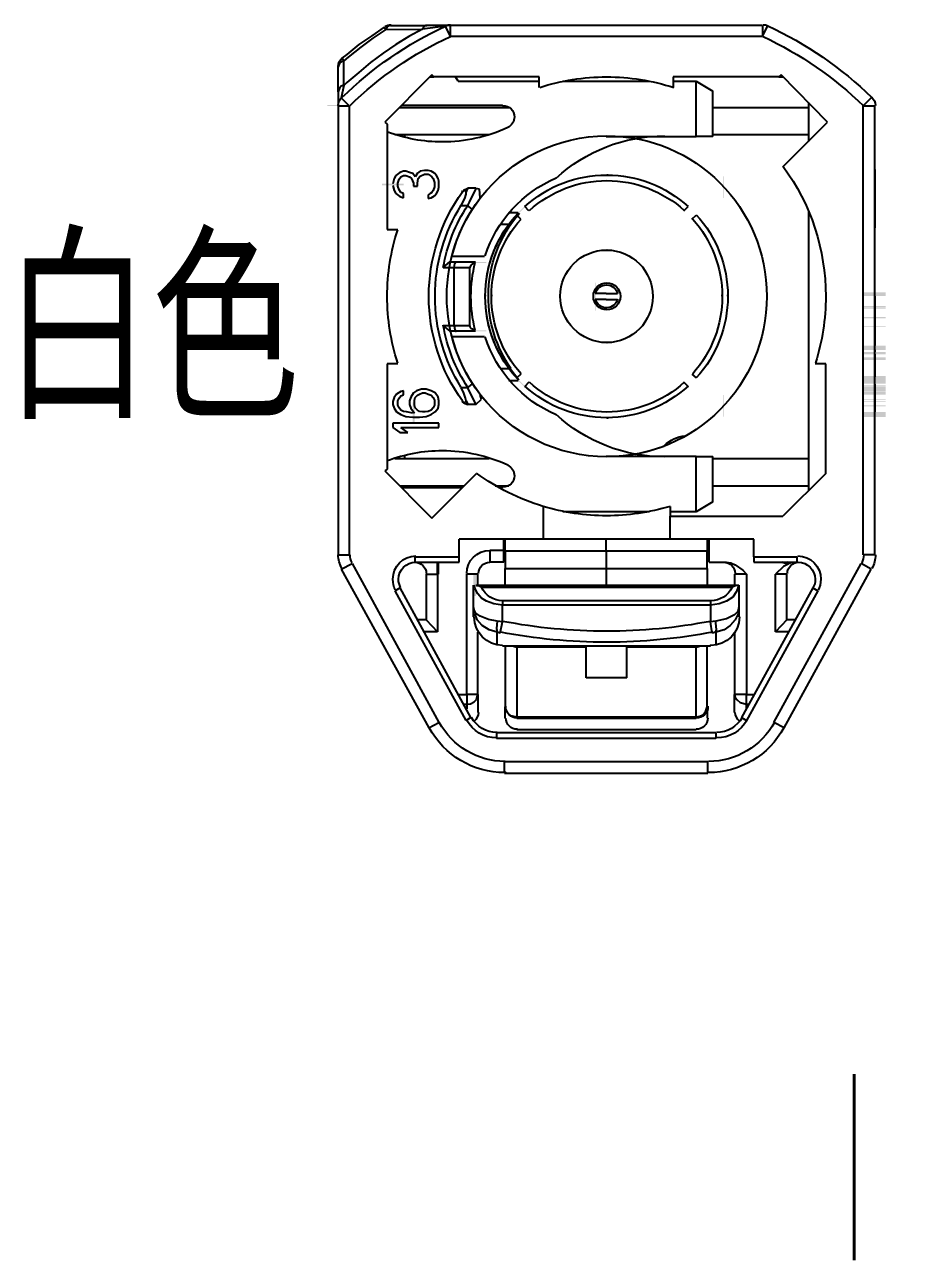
# Model space of a CAD drawing. Header units: inches. Extents: x 47316 to 59086, y 3141 to 11743.
# Drawn here: x 53578.99 to 53593.12, y 8481.49 to 8501.4 of the extents above; entities that cross this region are included whole.
import ezdxf

# ---------------------------------------------------------------- set-up
doc = ezdxf.new("R2010")
doc.units = ezdxf.units.IN
doc.header["$MEASUREMENT"] = 0
doc.layers.add('___SHELL', color=7, linetype='Continuous')
doc.styles.get("Standard").update_dxf_attribs({"font": ''})
doc.styles.get('Standard').set_extended_font_data('SimSun')

msp = doc.modelspace()

# ---------------------------------------------------------------- hatches: boundary and pattern name
at = {"layer": '___SHELL', "lineweight": -2}
h = msp.add_hatch(color=0, dxfattribs=at)
h.dxf.hatch_style = 2
h.paths.add_polyline_path([(53583.868, 8500.086), (53584.218, 8500.086), (53584.218, 8500.104), (53583.868, 8500.104)])
h = msp.add_hatch(color=0, dxfattribs=at)
h.dxf.hatch_style = 2
h.paths.add_polyline_path([(53585.099, 8498.834), (53584.749, 8498.834), (53584.749, 8498.805), (53585.099, 8498.805)])
h = msp.add_hatch(color=0, dxfattribs=at)
h.dxf.hatch_style = 2
h.paths.add_polyline_path([(53590.252, 8498.951), (53590.252, 8498.601), (53590.263, 8498.601), (53590.263, 8498.951)])
h = msp.add_hatch(color=0, dxfattribs=at)
h.dxf.hatch_style = 2
h.paths.add_polyline_path([(53587.066, 8498.49), (53586.819, 8498.242), (53586.829, 8498.231), (53587.077, 8498.479)])
h = msp.add_hatch(color=0, dxfattribs=at)
h.dxf.hatch_style = 2
h.paths.add_polyline_path([(53586.429, 8497.575), (53586.079, 8497.575), (53586.079, 8497.556), (53586.429, 8497.556)])
h = msp.add_hatch(color=0, dxfattribs=at)
h.dxf.hatch_style = 2
h.paths.add_polyline_path([(53588.194, 8496.889), (53588.194, 8497.239), (53588.183, 8497.239), (53588.183, 8496.889)])
h = msp.add_hatch(color=0, dxfattribs=at)
h.dxf.hatch_style = 2
h.paths.add_polyline_path([(53588.194, 8496.791), (53588.194, 8497.141), (53588.183, 8497.141), (53588.183, 8496.791)])
h = msp.add_hatch(color=0, dxfattribs=at)
h.dxf.hatch_style = 2
h.paths.add_polyline_path([(53592.869, 8497.085), (53592.519, 8497.085), (53592.519, 8497.075), (53592.869, 8497.075)])
h = msp.add_hatch(color=0, dxfattribs=at)
h.dxf.hatch_style = 2
h.paths.add_polyline_path([(53592.869, 8497.075), (53592.519, 8497.075), (53592.519, 8497.056), (53592.869, 8497.056)])
h = msp.add_hatch(color=0, dxfattribs=at)
h.dxf.hatch_style = 2
h.paths.add_polyline_path([(53592.869, 8497.056), (53592.519, 8497.056), (53592.519, 8497.035), (53592.869, 8497.035)])
h = msp.add_hatch(color=0, dxfattribs=at)
h.dxf.hatch_style = 2
h.paths.add_polyline_path([(53592.869, 8497.035), (53592.519, 8497.035), (53592.519, 8497.024), (53592.869, 8497.024)])
h = msp.add_hatch(color=0, dxfattribs=at)
h.dxf.hatch_style = 2
h.paths.add_polyline_path([(53592.869, 8496.866), (53592.519, 8496.866), (53592.519, 8496.855), (53592.869, 8496.855)])
h = msp.add_hatch(color=0, dxfattribs=at)
h.dxf.hatch_style = 2
h.paths.add_polyline_path([(53592.869, 8496.855), (53592.519, 8496.855), (53592.519, 8496.844), (53592.869, 8496.844)])
h = msp.add_hatch(color=0, dxfattribs=at)
h.dxf.hatch_style = 2
h.paths.add_polyline_path([(53592.869, 8496.844), (53592.519, 8496.844), (53592.519, 8496.834), (53592.869, 8496.834)])
h = msp.add_hatch(color=0, dxfattribs=at)
h.dxf.hatch_style = 2
h.paths.add_polyline_path([(53592.869, 8496.826), (53592.519, 8496.826), (53592.519, 8496.815), (53592.869, 8496.815)])
h = msp.add_hatch(color=0, dxfattribs=at)
h.dxf.hatch_style = 2
h.paths.add_polyline_path([(53592.869, 8496.686), (53592.519, 8496.686), (53592.519, 8496.665), (53592.869, 8496.665)])
h = msp.add_hatch(color=0, dxfattribs=at)
h.dxf.hatch_style = 2
h.paths.add_polyline_path([(53586.429, 8496.474), (53586.079, 8496.474), (53586.079, 8496.456), (53586.429, 8496.456)])
h = msp.add_hatch(color=0, dxfattribs=at)
h.dxf.hatch_style = 2
h.paths.add_polyline_path([(53592.869, 8496.535), (53592.519, 8496.535), (53592.519, 8496.524), (53592.869, 8496.524)])
h = msp.add_hatch(color=0, dxfattribs=at)
h.dxf.hatch_style = 2
h.paths.add_polyline_path([(53592.869, 8496.225), (53592.519, 8496.225), (53592.519, 8496.215), (53592.869, 8496.215)])
h = msp.add_hatch(color=0, dxfattribs=at)
h.dxf.hatch_style = 2
h.paths.add_polyline_path([(53592.869, 8496.215), (53592.519, 8496.215), (53592.519, 8496.204), (53592.869, 8496.204)])
h = msp.add_hatch(color=0, dxfattribs=at)
h.dxf.hatch_style = 2
h.paths.add_polyline_path([(53592.869, 8496.204), (53592.519, 8496.204), (53592.519, 8496.186), (53592.869, 8496.186)])
h = msp.add_hatch(color=0, dxfattribs=at)
h.dxf.hatch_style = 2
h.paths.add_polyline_path([(53592.869, 8496.186), (53592.519, 8496.186), (53592.519, 8496.157), (53592.869, 8496.157)])
h = msp.add_hatch(color=0, dxfattribs=at)
h.dxf.hatch_style = 2
h.paths.add_polyline_path([(53592.869, 8496.125), (53592.519, 8496.125), (53592.519, 8496.106), (53592.869, 8496.106)])
h = msp.add_hatch(color=0, dxfattribs=at)
h.dxf.hatch_style = 2
h.paths.add_polyline_path([(53592.869, 8496.106), (53592.519, 8496.106), (53592.519, 8496.096), (53592.869, 8496.096)])
h = msp.add_hatch(color=0, dxfattribs=at)
h.dxf.hatch_style = 2
h.paths.add_polyline_path([(53592.869, 8496.096), (53592.519, 8496.096), (53592.519, 8496.085), (53592.869, 8496.085)])
h = msp.add_hatch(color=0, dxfattribs=at)
h.dxf.hatch_style = 2
h.paths.add_polyline_path([(53592.869, 8496.035), (53592.519, 8496.035), (53592.519, 8496.006), (53592.869, 8496.006)])
h = msp.add_hatch(color=0, dxfattribs=at)
h.dxf.hatch_style = 2
h.paths.add_polyline_path([(53592.869, 8496.006), (53592.519, 8496.006), (53592.519, 8495.995), (53592.869, 8495.995)])
h = msp.add_hatch(color=0, dxfattribs=at)
h.dxf.hatch_style = 2
h.paths.add_polyline_path([(53587.077, 8495.551), (53586.829, 8495.799), (53586.819, 8495.788), (53587.066, 8495.541)])
h = msp.add_hatch(color=0, dxfattribs=at)
h.dxf.hatch_style = 2
h.paths.add_polyline_path([(53592.869, 8495.736), (53592.519, 8495.736), (53592.519, 8495.725), (53592.869, 8495.725)])
h = msp.add_hatch(color=0, dxfattribs=at)
h.dxf.hatch_style = 2
h.paths.add_polyline_path([(53592.869, 8495.725), (53592.519, 8495.725), (53592.519, 8495.715), (53592.869, 8495.715)])
h = msp.add_hatch(color=0, dxfattribs=at)
h.dxf.hatch_style = 2
h.paths.add_polyline_path([(53592.869, 8495.715), (53592.519, 8495.715), (53592.519, 8495.696), (53592.869, 8495.696)])
h = msp.add_hatch(color=0, dxfattribs=at)
h.dxf.hatch_style = 2
h.paths.add_polyline_path([(53592.869, 8495.696), (53592.519, 8495.696), (53592.519, 8495.675), (53592.869, 8495.675)])
h = msp.add_hatch(color=0, dxfattribs=at)
h.dxf.hatch_style = 2
h.paths.add_polyline_path([(53592.869, 8495.675), (53592.519, 8495.675), (53592.519, 8495.656), (53592.869, 8495.656)])
h = msp.add_hatch(color=0, dxfattribs=at)
h.dxf.hatch_style = 2
h.paths.add_polyline_path([(53592.869, 8495.656), (53592.519, 8495.656), (53592.519, 8495.635), (53592.869, 8495.635)])
h = msp.add_hatch(color=0, dxfattribs=at)
h.dxf.hatch_style = 2
h.paths.add_polyline_path([(53592.869, 8495.635), (53592.519, 8495.635), (53592.519, 8495.614), (53592.869, 8495.614)])
h = msp.add_hatch(color=0, dxfattribs=at)
h.dxf.hatch_style = 2
h.paths.add_polyline_path([(53590.252, 8495.429), (53590.252, 8495.079), (53590.263, 8495.079), (53590.263, 8495.429)])
h = msp.add_hatch(color=0, dxfattribs=at)
h.dxf.hatch_style = 2
h.paths.add_polyline_path([(53592.869, 8495.585), (53592.519, 8495.585), (53592.519, 8495.574), (53592.869, 8495.574)])
h = msp.add_hatch(color=0, dxfattribs=at)
h.dxf.hatch_style = 2
h.paths.add_polyline_path([(53592.869, 8495.567), (53592.519, 8495.567), (53592.519, 8495.545), (53592.869, 8495.545)])
h = msp.add_hatch(color=0, dxfattribs=at)
h.dxf.hatch_style = 2
h.paths.add_polyline_path([(53592.869, 8495.545), (53592.519, 8495.545), (53592.519, 8495.524), (53592.869, 8495.524)])
h = msp.add_hatch(color=0, dxfattribs=at)
h.dxf.hatch_style = 2
h.paths.add_polyline_path([(53592.869, 8495.524), (53592.519, 8495.524), (53592.519, 8495.506), (53592.869, 8495.506)])
h = msp.add_hatch(color=0, dxfattribs=at)
h.dxf.hatch_style = 2
h.paths.add_polyline_path([(53592.869, 8495.506), (53592.519, 8495.506), (53592.519, 8495.484), (53592.869, 8495.484)])
h = msp.add_hatch(color=0, dxfattribs=at)
h.dxf.hatch_style = 2
h.paths.add_polyline_path([(53592.869, 8495.477), (53592.519, 8495.477), (53592.519, 8495.466), (53592.869, 8495.466)])
h = msp.add_hatch(color=0, dxfattribs=at)
h.dxf.hatch_style = 2
h.paths.add_polyline_path([(53592.869, 8495.466), (53592.519, 8495.466), (53592.519, 8495.445), (53592.869, 8495.445)])
h = msp.add_hatch(color=0, dxfattribs=at)
h.dxf.hatch_style = 2
h.paths.add_polyline_path([(53592.869, 8495.445), (53592.519, 8495.445), (53592.519, 8495.434), (53592.869, 8495.434)])
h = msp.add_hatch(color=0, dxfattribs=at)
h.dxf.hatch_style = 2
h.paths.add_polyline_path([(53585.273, 8494.96), (53585.273, 8495.31), (53585.244, 8495.31), (53585.244, 8494.96)])
h = msp.add_hatch(color=0, dxfattribs=at)
h.dxf.hatch_style = 2
h.paths.add_polyline_path([(53592.869, 8495.365), (53592.519, 8495.365), (53592.519, 8495.355), (53592.869, 8495.355)])
h = msp.add_hatch(color=0, dxfattribs=at)
h.dxf.hatch_style = 2
h.paths.add_polyline_path([(53592.869, 8495.326), (53592.519, 8495.326), (53592.519, 8495.315), (53592.869, 8495.315)])
h = msp.add_hatch(color=0, dxfattribs=at)
h.dxf.hatch_style = 2
h.paths.add_polyline_path([(53592.869, 8495.265), (53592.519, 8495.265), (53592.519, 8495.246), (53592.869, 8495.246)])
h = msp.add_hatch(color=0, dxfattribs=at)
h.dxf.hatch_style = 2
h.paths.add_polyline_path([(53592.869, 8495.156), (53592.519, 8495.156), (53592.519, 8495.146), (53592.869, 8495.146)])
h = msp.add_hatch(color=0, dxfattribs=at)
h.dxf.hatch_style = 2
h.paths.add_polyline_path([(53592.869, 8495.146), (53592.519, 8495.146), (53592.519, 8495.135), (53592.869, 8495.135)])
h = msp.add_hatch(color=0, dxfattribs=at)
h.dxf.hatch_style = 2
h.paths.add_polyline_path([(53592.869, 8495.135), (53592.519, 8495.135), (53592.519, 8495.125), (53592.869, 8495.125)])
h = msp.add_hatch(color=0, dxfattribs=at)
h.dxf.hatch_style = 2
h.paths.add_polyline_path([(53592.869, 8495.125), (53592.519, 8495.125), (53592.519, 8495.106), (53592.869, 8495.106)])
h = msp.add_hatch(color=0, dxfattribs=at)
h.dxf.hatch_style = 2
h.paths.add_polyline_path([(53592.869, 8495.106), (53592.519, 8495.106), (53592.519, 8495.096), (53592.869, 8495.096)])
h = msp.add_hatch(color=0, dxfattribs=at)
h.dxf.hatch_style = 2
h.paths.add_polyline_path([(53592.869, 8495.096), (53592.519, 8495.096), (53592.519, 8495.085), (53592.869, 8495.085)])
h = msp.add_hatch(color=0, dxfattribs=at)
h.dxf.hatch_style = 2
h.paths.add_polyline_path([(53592.869, 8495.085), (53592.519, 8495.085), (53592.519, 8495.074), (53592.869, 8495.074)])
h = msp.add_hatch(color=0, dxfattribs=at)
h.dxf.hatch_style = 2
h.paths.add_polyline_path([(53585.654, 8492.48), (53585.654, 8492.61), (53585.643, 8492.61), (53585.643, 8492.48)])
h = msp.add_hatch(color=0, dxfattribs=at)
h.dxf.hatch_style = 2
h.paths.add_polyline_path([(53586.233, 8492.19), (53586.233, 8492.54), (53586.223, 8492.54), (53586.223, 8492.19)])
h = msp.add_hatch(color=0, dxfattribs=at)
h.dxf.hatch_style = 2
h.paths.add_polyline_path([(53586.233, 8492.54), (53586.233, 8492.19), (53586.262, 8492.19), (53586.262, 8492.54)])

# ---------------------------------------------------------------- linework, layer by layer
at = {"layer": '___SHELL', "color": 0, "lineweight": -2}
for p, q in [((53584.855, 8501.374), (53584.834, 8501.364)), ((53584.873, 8501.385), (53584.855, 8501.374)), ((53584.884, 8501.385), (53584.873, 8501.385)), ((53584.884, 8501.385), (53585.474, 8501.385)), ((53585.773, 8501.374), (53585.403, 8501.324)), ((53585.434, 8501.374), (53585.424, 8501.356)), ((53585.453, 8501.385), (53585.434, 8501.374)), ((53585.463, 8501.385), (53585.453, 8501.385)), ((53585.474, 8501.385), (53585.463, 8501.385)), ((53585.844, 8501.385), (53585.474, 8501.385)), ((53585.855, 8501.205), (53585.773, 8501.374)), ((53585.855, 8501.205), (53585.855, 8501.385)), ((53590.885, 8501.385), (53585.855, 8501.385)), ((53590.885, 8501.385), (53590.885, 8501.205)), ((53590.885, 8501.205), (53590.964, 8501.374)), ((53584.585, 8501.215), (53584.373, 8501.075)), ((53584.603, 8501.176), (53584.405, 8501.035)), ((53584.783, 8501.356), (53584.585, 8501.215)), ((53584.813, 8501.316), (53584.603, 8501.176)), ((53584.783, 8501.356), (53584.813, 8501.316)), ((53584.834, 8501.364), (53584.813, 8501.316)), ((53584.813, 8501.316), (53585.403, 8501.324)), ((53585.183, 8501.205), (53584.974, 8501.075)), ((53585.403, 8501.324), (53585.183, 8501.205)), ((53585.424, 8501.356), (53585.403, 8501.324)), ((53590.885, 8501.205), (53585.855, 8501.205)), ((53584.373, 8501.075), (53584.183, 8500.914)), ((53584.405, 8501.035), (53584.204, 8500.874)), ((53584.974, 8501.075), (53584.765, 8500.935)), ((53584.093, 8500.795), (53584.064, 8500.774)), ((53584.133, 8500.816), (53584.093, 8500.795)), ((53584.183, 8500.914), (53584.103, 8500.856)), ((53584.114, 8500.845), (53584.103, 8500.856)), ((53584.133, 8500.816), (53584.114, 8500.845)), ((53584.204, 8500.874), (53584.133, 8500.816)), ((53584.133, 8500.424), (53584.133, 8500.816)), ((53584.564, 8500.784), (53584.373, 8500.625)), ((53584.765, 8500.935), (53584.564, 8500.784)), ((53584.064, 8500.774), (53584.043, 8500.715)), ((53584.043, 8500.316), (53584.043, 8500.715)), ((53584.373, 8500.625), (53584.183, 8500.464)), ((53585.553, 8500.586), (53584.794, 8499.824)), ((53585.582, 8500.554), (53585.553, 8500.586)), ((53591.184, 8500.586), (53591.144, 8500.554)), ((53591.932, 8499.824), (53591.184, 8500.586)), ((53584.093, 8500.406), (53584.064, 8500.374)), ((53584.133, 8500.424), (53584.093, 8500.406)), ((53584.133, 8500.414), (53584.093, 8500.215)), ((53584.183, 8500.464), (53584.133, 8500.414)), ((53585.524, 8500.554), (53585.582, 8500.554)), ((53587.284, 8500.554), (53585.582, 8500.554)), ((53585.974, 8500.485), (53585.934, 8500.554)), ((53585.974, 8500.485), (53587.284, 8500.485)), ((53587.284, 8500.385), (53587.284, 8500.554)), ((53587.665, 8500.485), (53589.064, 8500.485)), ((53589.443, 8500.554), (53589.443, 8500.385)), ((53591.144, 8500.554), (53589.443, 8500.554)), ((53589.443, 8500.485), (53589.813, 8500.485)), ((53589.813, 8499.596), (53589.813, 8500.485)), ((53589.813, 8500.485), (53590.083, 8500.324)), ((53591.144, 8500.554), (53591.213, 8500.554)), ((53584.064, 8500.374), (53584.043, 8500.316)), ((53584.043, 8500.316), (53584.043, 8500.104)), ((53584.222, 8500.086), (53584.093, 8500.215)), ((53590.083, 8499.596), (53590.083, 8500.324)), ((53592.634, 8500.215), (53592.504, 8500.086)), ((53584.043, 8500.086), (53584.222, 8500.086)), ((53584.043, 8500.086), (53584.043, 8492.855)), ((53584.222, 8500.086), (53584.222, 8492.855)), ((53585.035, 8500.064), (53586.794, 8500.064)), ((53586.694, 8500.094), (53585.064, 8500.094)), ((53590.083, 8500.064), (53591.623, 8500.064)), ((53591.623, 8500.144), (53591.623, 8499.514)), ((53592.504, 8492.855), (53592.504, 8500.086)), ((53592.504, 8500.086), (53592.694, 8500.086)), ((53592.694, 8492.855), (53592.694, 8500.086)), ((53584.794, 8499.824), (53584.834, 8499.795)), ((53584.834, 8499.795), (53584.834, 8498.096)), ((53591.213, 8499.104), (53591.932, 8499.824)), ((53584.953, 8499.625), (53586.474, 8499.625)), ((53585.114, 8499.625), (53585.114, 8499.575)), ((53588.363, 8499.596), (53589.813, 8499.596)), ((53590.083, 8499.596), (53589.813, 8499.596)), ((53590.083, 8499.625), (53591.623, 8499.625)), ((53585.035, 8499.014), (53584.974, 8498.964)), ((53585.093, 8499.035), (53585.035, 8499.014)), ((53585.133, 8499.035), (53585.093, 8499.035)), ((53585.194, 8499.014), (53585.133, 8499.035)), ((53585.244, 8498.996), (53585.194, 8499.014)), ((53585.284, 8498.945), (53585.244, 8498.996)), ((53585.323, 8499.006), (53585.284, 8498.945)), ((53585.363, 8499.035), (53585.323, 8499.006)), ((53585.434, 8499.046), (53585.363, 8499.035)), ((53585.363, 8498.956), (53585.434, 8498.985)), ((53585.492, 8499.046), (53585.434, 8499.046)), ((53585.434, 8498.985), (53585.492, 8498.985)), ((53585.543, 8499.035), (53585.492, 8499.046)), ((53585.492, 8498.985), (53585.524, 8498.964)), ((53585.593, 8499.006), (53585.543, 8499.035)), ((53585.625, 8498.964), (53585.593, 8499.006)), ((53592.694, 8499.064), (53592.694, 8498.924)), ((53584.945, 8498.916), (53584.924, 8498.834)), ((53584.924, 8498.805), (53584.945, 8498.726)), ((53584.974, 8498.964), (53584.945, 8498.916)), ((53585.003, 8498.845), (53585.024, 8498.906)), ((53585.003, 8498.794), (53585.003, 8498.845)), ((53585.024, 8498.736), (53585.003, 8498.794)), ((53585.024, 8498.906), (53585.053, 8498.945)), ((53585.053, 8498.945), (53585.093, 8498.964)), ((53585.093, 8498.964), (53585.133, 8498.964)), ((53585.133, 8498.964), (53585.194, 8498.945)), ((53585.194, 8498.945), (53585.223, 8498.916)), ((53585.223, 8498.916), (53585.254, 8498.845)), ((53585.254, 8498.845), (53585.254, 8498.794)), ((53585.254, 8498.794), (53585.323, 8498.794)), ((53585.323, 8498.845), (53585.334, 8498.916)), ((53585.323, 8498.794), (53585.323, 8498.845)), ((53585.334, 8498.916), (53585.363, 8498.956)), ((53585.524, 8498.964), (53585.553, 8498.945)), ((53585.553, 8498.945), (53585.575, 8498.916)), ((53585.575, 8498.916), (53585.593, 8498.855)), ((53585.593, 8498.784), (53585.575, 8498.726)), ((53585.593, 8498.855), (53585.593, 8498.784)), ((53585.654, 8498.916), (53585.625, 8498.964)), ((53585.665, 8498.874), (53585.654, 8498.916)), ((53585.665, 8498.776), (53585.665, 8498.874)), ((53592.694, 8498.924), (53592.694, 8498.615)), ((53584.945, 8498.726), (53584.974, 8498.675)), ((53584.974, 8498.675), (53585.035, 8498.625)), ((53585.053, 8498.694), (53585.024, 8498.736)), ((53585.035, 8498.625), (53585.093, 8498.604)), ((53585.093, 8498.675), (53585.053, 8498.694)), ((53585.093, 8498.604), (53585.093, 8498.675)), ((53585.524, 8498.675), (53585.492, 8498.654)), ((53585.492, 8498.654), (53585.492, 8498.596)), ((53585.492, 8498.596), (53585.543, 8498.604)), ((53585.553, 8498.694), (53585.524, 8498.675)), ((53585.543, 8498.604), (53585.593, 8498.636)), ((53585.575, 8498.726), (53585.553, 8498.694)), ((53585.593, 8498.636), (53585.625, 8498.675)), ((53585.625, 8498.675), (53585.654, 8498.726)), ((53585.654, 8498.726), (53585.665, 8498.776)), ((53586.024, 8498.485), (53586.083, 8498.596)), ((53586.043, 8498.694), (53586.053, 8498.726)), ((53586.064, 8498.715), (53586.043, 8498.694)), ((53586.133, 8498.755), (53586.064, 8498.726)), ((53586.083, 8498.726), (53586.064, 8498.715)), ((53586.093, 8498.715), (53586.083, 8498.726)), ((53586.083, 8498.596), (53586.104, 8498.665)), ((53586.104, 8498.704), (53586.093, 8498.715)), ((53586.104, 8498.694), (53586.133, 8498.755)), ((53586.104, 8498.694), (53586.104, 8498.704)), ((53586.104, 8498.665), (53586.104, 8498.694)), ((53586.133, 8498.765), (53586.262, 8498.765)), ((53586.262, 8498.755), (53586.154, 8498.535)), ((53586.323, 8498.744), (53586.262, 8498.755)), ((53586.334, 8498.604), (53586.323, 8498.744)), ((53592.694, 8498.615), (53592.694, 8498.495)), ((53586.024, 8498.485), (53586.125, 8498.485)), ((53586.154, 8498.535), (53586.125, 8498.485)), ((53586.204, 8498.424), (53586.125, 8498.485)), ((53587.114, 8498.395), (53587.054, 8498.464)), ((53589.615, 8498.395), (53589.683, 8498.464)), ((53591.623, 8498.395), (53591.623, 8493.886)), ((53592.694, 8498.495), (53592.694, 8498.366)), ((53586.942, 8498.366), (53586.794, 8498.366)), ((53586.985, 8498.265), (53586.924, 8498.326)), ((53589.744, 8498.265), (53589.813, 8498.326)), ((53592.694, 8498.366), (53592.694, 8498.194)), ((53592.694, 8498.194), (53592.694, 8498.125)), ((53584.834, 8498.096), (53585.003, 8498.096)), ((53586.813, 8498.175), (53586.654, 8498.175)), ((53585.863, 8497.665), (53586.403, 8497.665)), ((53585.733, 8497.485), (53585.844, 8497.575)), ((53585.733, 8497.485), (53585.913, 8497.485)), ((53585.844, 8497.575), (53585.945, 8497.575)), ((53585.913, 8497.485), (53585.924, 8497.546)), ((53585.913, 8496.545), (53585.913, 8497.485)), ((53585.913, 8497.485), (53586.165, 8497.485)), ((53585.924, 8497.546), (53585.934, 8497.564)), ((53585.934, 8497.564), (53585.934, 8497.575)), ((53585.934, 8497.575), (53585.945, 8497.575)), ((53585.945, 8497.575), (53586.254, 8497.575)), ((53586.183, 8497.524), (53586.165, 8497.485)), ((53586.165, 8496.545), (53586.165, 8497.485)), ((53586.215, 8497.546), (53586.183, 8497.524)), ((53586.254, 8497.556), (53586.215, 8497.546)), ((53588.363, 8497.064), (53588.183, 8497.064)), ((53588.363, 8497.064), (53588.543, 8497.064)), ((53592.694, 8497.024), (53592.694, 8496.225)), ((53592.694, 8497.024), (53592.694, 8496.956)), ((53588.363, 8496.966), (53588.183, 8496.966)), ((53588.363, 8496.966), (53588.543, 8496.966)), ((53592.694, 8496.956), (53592.694, 8496.866)), ((53592.694, 8496.665), (53592.694, 8496.535)), ((53585.733, 8496.545), (53585.844, 8496.456)), ((53585.913, 8496.545), (53585.733, 8496.545)), ((53585.945, 8496.456), (53585.844, 8496.456)), ((53585.913, 8496.545), (53585.924, 8496.485)), ((53586.165, 8496.545), (53585.913, 8496.545)), ((53585.924, 8496.485), (53585.934, 8496.466)), ((53585.934, 8496.466), (53585.934, 8496.456)), ((53585.934, 8496.456), (53585.945, 8496.456)), ((53586.254, 8496.456), (53585.945, 8496.456)), ((53586.165, 8496.545), (53586.165, 8496.535)), ((53586.165, 8496.535), (53586.165, 8496.524)), ((53586.165, 8496.524), (53586.183, 8496.506)), ((53586.183, 8496.506), (53586.254, 8496.474)), ((53592.694, 8496.524), (53592.694, 8496.485)), ((53592.694, 8496.485), (53592.694, 8496.384)), ((53586.403, 8496.366), (53585.863, 8496.366)), ((53592.694, 8496.384), (53592.694, 8496.326)), ((53592.694, 8496.326), (53592.694, 8496.276)), ((53592.694, 8496.276), (53592.694, 8496.225)), ((53592.694, 8496.157), (53592.694, 8496.125)), ((53592.694, 8496.085), (53592.694, 8495.794)), ((53592.694, 8496.085), (53592.694, 8496.035)), ((53584.834, 8495.934), (53584.834, 8494.236)), ((53585.003, 8495.934), (53584.834, 8495.934)), ((53586.654, 8495.855), (53586.813, 8495.855)), ((53586.813, 8495.855), (53586.953, 8495.675)), ((53591.903, 8495.934), (53591.734, 8495.934)), ((53591.903, 8494.164), (53591.903, 8495.934)), ((53592.694, 8495.995), (53592.694, 8495.794)), ((53586.125, 8495.545), (53586.204, 8495.606)), ((53586.794, 8495.664), (53586.942, 8495.664)), ((53586.985, 8495.765), (53586.924, 8495.704)), ((53587.114, 8495.635), (53587.054, 8495.567)), ((53589.615, 8495.635), (53589.683, 8495.567)), ((53589.744, 8495.765), (53589.813, 8495.704)), ((53592.694, 8495.786), (53592.694, 8495.725)), ((53592.694, 8495.606), (53592.694, 8495.196)), ((53584.984, 8495.445), (53584.945, 8495.387)), ((53585.053, 8495.484), (53584.984, 8495.445)), ((53585.024, 8495.376), (53585.053, 8495.416)), ((53585.093, 8495.495), (53585.053, 8495.484)), ((53585.053, 8495.416), (53585.093, 8495.434)), ((53585.093, 8495.434), (53585.093, 8495.495)), ((53585.254, 8495.466), (53585.215, 8495.395)), ((53585.305, 8495.495), (53585.254, 8495.466)), ((53585.284, 8495.387), (53585.323, 8495.426)), ((53585.384, 8495.524), (53585.305, 8495.495)), ((53585.323, 8495.426), (53585.355, 8495.445)), ((53585.355, 8495.445), (53585.403, 8495.466)), ((53585.463, 8495.524), (53585.384, 8495.524)), ((53585.403, 8495.466), (53585.445, 8495.466)), ((53585.445, 8495.466), (53585.492, 8495.445)), ((53585.543, 8495.495), (53585.463, 8495.524)), ((53585.492, 8495.445), (53585.543, 8495.426)), ((53585.604, 8495.466), (53585.543, 8495.495)), ((53585.543, 8495.426), (53585.575, 8495.387)), ((53585.654, 8495.395), (53585.604, 8495.466)), ((53586.064, 8495.477), (53586.024, 8495.545)), ((53586.125, 8495.545), (53586.024, 8495.545)), ((53586.093, 8495.376), (53586.064, 8495.477)), ((53586.125, 8495.545), (53586.233, 8495.326)), ((53586.352, 8495.365), (53586.334, 8495.426)), ((53584.945, 8495.387), (53584.924, 8495.326)), ((53584.924, 8495.326), (53584.924, 8495.275)), ((53584.924, 8495.275), (53584.945, 8495.215)), ((53584.945, 8495.215), (53584.984, 8495.156)), ((53585.003, 8495.336), (53585.024, 8495.376)), ((53585.003, 8495.265), (53585.003, 8495.336)), ((53585.024, 8495.225), (53585.003, 8495.265)), ((53585.053, 8495.186), (53585.024, 8495.225)), ((53585.215, 8495.395), (53585.194, 8495.336)), ((53585.194, 8495.336), (53585.194, 8495.275)), ((53585.194, 8495.275), (53585.215, 8495.215)), ((53585.215, 8495.215), (53585.273, 8495.135)), ((53585.273, 8495.344), (53585.284, 8495.387)), ((53585.273, 8495.265), (53585.273, 8495.344)), ((53585.284, 8495.225), (53585.273, 8495.265)), ((53585.323, 8495.186), (53585.284, 8495.225)), ((53585.575, 8495.225), (53585.543, 8495.186)), ((53585.575, 8495.387), (53585.593, 8495.344)), ((53585.593, 8495.265), (53585.575, 8495.225)), ((53585.593, 8495.344), (53585.593, 8495.265)), ((53585.604, 8495.156), (53585.654, 8495.215)), ((53585.665, 8495.336), (53585.654, 8495.395)), ((53585.654, 8495.215), (53585.665, 8495.275)), ((53585.665, 8495.275), (53585.665, 8495.336)), ((53586.043, 8495.336), (53586.053, 8495.305)), ((53586.043, 8495.336), (53586.064, 8495.315)), ((53586.064, 8495.315), (53586.075, 8495.305)), ((53586.064, 8495.305), (53586.133, 8495.275)), ((53586.075, 8495.305), (53586.093, 8495.315)), ((53586.104, 8495.336), (53586.093, 8495.376)), ((53586.093, 8495.315), (53586.104, 8495.336)), ((53586.104, 8495.336), (53586.133, 8495.275)), ((53586.262, 8495.275), (53586.133, 8495.275)), ((53586.233, 8495.326), (53586.262, 8495.275)), ((53586.262, 8495.275), (53586.352, 8495.365)), ((53592.694, 8495.355), (53592.694, 8495.265)), ((53592.694, 8495.315), (53592.694, 8495.265)), ((53592.694, 8495.246), (53592.694, 8495.156)), ((53584.984, 8495.156), (53585.053, 8495.114)), ((53585.093, 8495.164), (53585.053, 8495.186)), ((53585.053, 8495.114), (53585.133, 8495.085)), ((53585.143, 8495.156), (53585.093, 8495.164)), ((53585.133, 8495.085), (53585.244, 8495.074)), ((53585.244, 8495.135), (53585.143, 8495.156)), ((53585.244, 8495.074), (53585.355, 8495.074)), ((53585.355, 8495.164), (53585.323, 8495.186)), ((53585.403, 8495.156), (53585.355, 8495.164)), ((53585.355, 8495.074), (53585.463, 8495.085)), ((53585.445, 8495.156), (53585.403, 8495.156)), ((53585.492, 8495.164), (53585.445, 8495.156)), ((53585.463, 8495.085), (53585.543, 8495.114)), ((53585.543, 8495.186), (53585.492, 8495.164)), ((53585.543, 8495.114), (53585.604, 8495.156)), ((53592.694, 8495.146), (53592.694, 8495.196)), ((53584.924, 8494.976), (53584.924, 8494.905)), ((53585.665, 8494.976), (53584.924, 8494.976)), ((53584.924, 8494.905), (53585.035, 8494.826)), ((53585.035, 8494.826), (53585.164, 8494.826)), ((53585.053, 8494.905), (53585.665, 8494.905)), ((53585.164, 8494.826), (53585.053, 8494.905)), ((53585.665, 8494.905), (53585.665, 8494.976)), ((53589.072, 8494.535), (53589.295, 8494.606)), ((53584.953, 8494.405), (53586.474, 8494.405)), ((53585.114, 8494.455), (53585.114, 8494.405)), ((53589.813, 8494.437), (53588.363, 8494.437)), ((53588.834, 8494.476), (53589.072, 8494.535)), ((53589.813, 8493.545), (53589.813, 8494.437)), ((53589.813, 8494.437), (53590.083, 8494.437)), ((53590.083, 8493.706), (53590.083, 8494.437)), ((53590.083, 8494.405), (53591.623, 8494.405)), ((53584.834, 8494.236), (53584.794, 8494.207)), ((53584.794, 8494.207), (53585.553, 8493.445)), ((53585.553, 8493.445), (53586.273, 8494.164)), ((53591.903, 8494.164), (53591.213, 8493.476)), ((53585.035, 8493.966), (53586.075, 8493.966)), ((53585.064, 8493.937), (53586.043, 8493.937)), ((53586.575, 8493.966), (53586.794, 8493.966)), ((53586.625, 8493.937), (53586.694, 8493.937)), ((53590.083, 8493.966), (53591.623, 8493.966)), ((53587.345, 8493.635), (53587.345, 8493.106)), ((53589.392, 8493.635), (53589.392, 8493.476)), ((53590.083, 8493.706), (53589.813, 8493.545)), ((53589.064, 8493.545), (53587.665, 8493.545)), ((53589.813, 8493.545), (53589.392, 8493.545)), ((53589.392, 8493.476), (53591.213, 8493.476)), ((53589.392, 8493.106), (53589.392, 8493.476)), ((53585.993, 8492.825), (53585.993, 8493.106)), ((53587.345, 8493.106), (53585.993, 8493.106)), ((53586.715, 8492.926), (53586.715, 8493.106)), ((53586.733, 8492.915), (53586.733, 8493.106)), ((53589.392, 8493.106), (53587.345, 8493.106)), ((53588.363, 8492.915), (53588.363, 8493.106)), ((53590.745, 8493.106), (53589.392, 8493.106)), ((53589.993, 8493.106), (53589.993, 8492.915)), ((53590.025, 8492.735), (53590.025, 8493.106)), ((53590.745, 8492.825), (53590.745, 8493.106)), ((53584.043, 8492.855), (53584.222, 8492.855)), ((53585.284, 8492.825), (53585.993, 8492.825)), ((53585.284, 8492.735), (53585.284, 8492.825)), ((53585.993, 8492.735), (53585.993, 8492.825)), ((53586.715, 8492.926), (53586.485, 8492.926)), ((53586.485, 8492.926), (53586.485, 8492.735)), ((53586.715, 8492.735), (53586.715, 8492.926)), ((53586.733, 8492.915), (53586.733, 8492.635)), ((53588.363, 8492.915), (53586.733, 8492.915)), ((53589.993, 8492.915), (53588.363, 8492.915)), ((53588.363, 8492.915), (53588.363, 8492.635)), ((53589.993, 8492.635), (53589.993, 8492.915)), ((53590.745, 8492.825), (53591.443, 8492.825)), ((53590.745, 8492.825), (53590.745, 8492.735)), ((53591.443, 8492.735), (53591.443, 8492.825)), ((53592.694, 8492.855), (53592.504, 8492.855)), ((53584.093, 8492.624), (53584.265, 8492.714)), ((53584.093, 8492.624), (53585.503, 8490.066)), ((53584.265, 8492.714), (53585.665, 8490.156)), ((53585.284, 8492.735), (53585.993, 8492.735)), ((53585.643, 8492.545), (53585.643, 8492.735)), ((53585.654, 8492.735), (53585.654, 8492.545)), ((53586.715, 8492.735), (53586.485, 8492.735)), ((53586.733, 8492.365), (53586.733, 8492.635)), ((53586.733, 8492.635), (53588.363, 8492.635)), ((53588.363, 8492.635), (53589.993, 8492.635)), ((53588.363, 8492.635), (53588.363, 8492.365)), ((53589.993, 8492.635), (53589.993, 8492.365)), ((53590.025, 8492.735), (53590.303, 8492.735)), ((53590.303, 8492.735), (53590.374, 8492.725)), ((53590.374, 8492.725), (53590.443, 8492.696)), ((53590.443, 8492.696), (53590.565, 8492.606)), ((53590.745, 8492.735), (53591.443, 8492.735)), ((53591.065, 8490.156), (53592.475, 8492.714)), ((53591.223, 8492.667), (53591.094, 8492.545)), ((53591.274, 8492.696), (53591.223, 8492.667)), ((53591.234, 8490.066), (53592.634, 8492.624)), ((53591.313, 8492.725), (53591.274, 8492.735)), ((53591.334, 8492.725), (53591.274, 8492.696)), ((53591.313, 8492.725), (53591.334, 8492.725)), ((53592.634, 8492.624), (53592.475, 8492.714)), ((53585.463, 8492.545), (53585.514, 8492.545)), ((53585.463, 8492.545), (53585.463, 8491.807)), ((53585.514, 8492.545), (53585.643, 8492.545)), ((53585.643, 8492.545), (53585.643, 8491.616)), ((53586.114, 8490.606), (53586.114, 8492.545)), ((53586.294, 8492.545), (53586.114, 8492.545)), ((53586.294, 8492.365), (53586.294, 8492.545)), ((53590.623, 8492.545), (53590.432, 8492.545)), ((53590.432, 8492.545), (53590.432, 8492.365)), ((53590.565, 8492.606), (53590.623, 8492.545)), ((53590.623, 8492.545), (53590.623, 8490.606)), ((53591.094, 8491.616), (53591.094, 8492.545)), ((53591.223, 8492.545), (53591.094, 8492.545)), ((53591.274, 8492.545), (53591.223, 8492.545)), ((53591.274, 8491.807), (53591.274, 8492.545)), ((53585.043, 8492.325), (53584.963, 8492.275)), ((53586.104, 8490.185), (53584.963, 8492.275)), ((53586.183, 8490.235), (53585.043, 8492.325)), ((53586.223, 8492.016), (53586.223, 8492.365)), ((53586.244, 8492.315), (53586.233, 8492.365)), ((53586.294, 8492.225), (53586.244, 8492.315)), ((53586.262, 8492.365), (53590.464, 8492.365)), ((53586.352, 8492.156), (53586.294, 8492.225)), ((53586.352, 8492.336), (53590.385, 8492.336)), ((53590.464, 8492.265), (53590.403, 8492.175)), ((53590.464, 8492.365), (53590.504, 8492.365)), ((53590.504, 8492.365), (53590.464, 8492.265)), ((53590.504, 8492.365), (53590.504, 8492.016)), ((53591.694, 8492.325), (53590.543, 8490.235)), ((53591.774, 8492.275), (53590.623, 8490.185)), ((53591.694, 8492.325), (53591.774, 8492.275)), ((53586.223, 8491.854), (53586.223, 8492.016)), ((53586.233, 8491.966), (53586.223, 8492.016)), ((53586.244, 8491.915), (53586.223, 8492.016)), ((53586.434, 8492.106), (53586.352, 8492.156)), ((53586.554, 8492.066), (53586.434, 8492.106)), ((53586.694, 8492.045), (53586.554, 8492.066)), ((53586.694, 8492.116), (53586.694, 8492.045)), ((53590.043, 8492.116), (53586.694, 8492.116)), ((53586.694, 8491.775), (53586.694, 8492.045)), ((53590.043, 8492.045), (53586.694, 8492.045)), ((53590.043, 8492.116), (53590.043, 8492.045)), ((53590.184, 8492.066), (53590.043, 8492.045)), ((53590.043, 8492.045), (53590.043, 8491.775)), ((53590.303, 8492.106), (53590.184, 8492.066)), ((53590.403, 8492.175), (53590.303, 8492.106)), ((53590.504, 8492.016), (53590.483, 8491.944)), ((53590.504, 8492.016), (53590.493, 8491.905)), ((53590.504, 8492.016), (53590.504, 8491.854)), ((53586.262, 8491.915), (53586.233, 8491.966)), ((53586.284, 8491.807), (53586.244, 8491.915)), ((53586.334, 8491.865), (53586.262, 8491.915)), ((53586.464, 8491.815), (53586.334, 8491.865)), ((53590.303, 8491.825), (53590.133, 8491.786)), ((53590.432, 8491.886), (53590.303, 8491.825)), ((53590.483, 8491.944), (53590.432, 8491.886)), ((53590.493, 8491.905), (53590.443, 8491.807)), ((53585.463, 8491.807), (53585.323, 8491.807)), ((53585.463, 8491.807), (53585.643, 8491.616)), ((53586.363, 8491.717), (53586.284, 8491.807)), ((53586.474, 8491.645), (53586.363, 8491.717)), ((53586.604, 8491.786), (53586.464, 8491.815)), ((53586.604, 8491.606), (53586.474, 8491.645)), ((53586.604, 8491.786), (53586.593, 8491.667)), ((53586.593, 8491.667), (53586.604, 8491.606)), ((53586.694, 8491.775), (53586.604, 8491.786)), ((53586.654, 8491.595), (53586.694, 8491.775)), ((53590.133, 8491.786), (53590.043, 8491.775)), ((53590.072, 8491.595), (53590.043, 8491.775)), ((53590.133, 8491.757), (53590.133, 8491.786)), ((53590.144, 8491.645), (53590.133, 8491.757)), ((53590.133, 8491.616), (53590.144, 8491.645)), ((53590.263, 8491.645), (53590.133, 8491.606)), ((53590.364, 8491.717), (53590.263, 8491.645)), ((53590.443, 8491.807), (53590.364, 8491.717)), ((53591.274, 8491.807), (53591.094, 8491.616)), ((53591.403, 8491.807), (53591.274, 8491.807)), ((53585.643, 8491.616), (53585.424, 8491.616)), ((53586.294, 8490.606), (53586.294, 8491.606)), ((53586.604, 8491.397), (53586.604, 8491.606)), ((53586.654, 8491.595), (53586.604, 8491.606)), ((53590.133, 8491.606), (53590.072, 8491.595)), ((53590.133, 8491.606), (53590.133, 8491.616)), ((53590.133, 8491.606), (53590.133, 8491.397)), ((53590.432, 8491.606), (53590.432, 8490.606)), ((53591.303, 8491.616), (53591.094, 8491.616)), ((53586.694, 8491.386), (53588.363, 8491.386)), ((53586.733, 8491.386), (53586.733, 8490.407)), ((53586.834, 8491.386), (53586.884, 8491.376)), ((53586.884, 8491.376), (53586.924, 8491.365)), ((53586.924, 8491.386), (53586.924, 8491.365)), ((53586.924, 8491.365), (53586.924, 8490.246)), ((53588.043, 8491.365), (53586.924, 8491.365)), ((53588.043, 8490.875), (53588.043, 8491.386)), ((53588.363, 8491.386), (53590.043, 8491.386)), ((53588.694, 8490.875), (53588.694, 8491.386)), ((53589.813, 8491.365), (53588.694, 8491.365)), ((53589.813, 8491.365), (53589.813, 8491.386)), ((53589.813, 8491.365), (53589.853, 8491.376)), ((53589.813, 8490.246), (53589.813, 8491.365)), ((53589.853, 8491.376), (53589.893, 8491.386)), ((53589.993, 8490.407), (53589.993, 8491.386)), ((53588.694, 8490.875), (53588.043, 8490.875)), ((53585.985, 8490.606), (53586.114, 8490.606)), ((53586.064, 8490.447), (53586.114, 8490.447)), ((53586.114, 8490.606), (53586.114, 8490.447)), ((53586.294, 8490.606), (53586.114, 8490.606)), ((53586.114, 8490.447), (53586.173, 8490.455)), ((53586.114, 8490.447), (53586.114, 8490.375)), ((53586.173, 8490.455), (53586.233, 8490.487)), ((53586.233, 8490.487), (53586.273, 8490.526)), ((53586.273, 8490.526), (53586.294, 8490.606)), ((53586.294, 8490.606), (53586.294, 8490.315)), ((53590.623, 8490.606), (53590.432, 8490.606)), ((53590.432, 8490.606), (53590.443, 8490.555)), ((53590.432, 8490.315), (53590.432, 8490.606)), ((53590.443, 8490.555), (53590.475, 8490.516)), ((53590.475, 8490.516), (53590.525, 8490.476)), ((53590.525, 8490.476), (53590.623, 8490.447)), ((53590.623, 8490.606), (53590.752, 8490.606)), ((53590.623, 8490.505), (53590.623, 8490.606)), ((53590.623, 8490.447), (53590.623, 8490.505)), ((53590.623, 8490.447), (53590.662, 8490.447)), ((53590.623, 8490.375), (53590.623, 8490.447)), ((53586.183, 8490.235), (53586.104, 8490.185)), ((53586.733, 8490.225), (53586.733, 8490.407)), ((53586.733, 8490.407), (53586.744, 8490.357)), ((53586.744, 8490.357), (53586.773, 8490.307)), ((53586.773, 8490.307), (53586.823, 8490.267)), ((53586.823, 8490.267), (53586.924, 8490.246)), ((53586.924, 8490.246), (53589.813, 8490.246)), ((53586.924, 8490.225), (53586.924, 8490.246)), ((53586.924, 8490.225), (53589.813, 8490.225)), ((53589.813, 8490.246), (53589.874, 8490.256)), ((53589.813, 8490.246), (53589.813, 8490.225)), ((53589.874, 8490.256), (53589.924, 8490.275)), ((53589.924, 8490.275), (53589.964, 8490.325)), ((53589.964, 8490.325), (53589.993, 8490.407)), ((53589.993, 8490.407), (53589.993, 8490.225)), ((53590.543, 8490.235), (53590.623, 8490.185)), ((53585.503, 8490.066), (53585.665, 8490.156)), ((53589.813, 8490.037), (53586.924, 8490.037)), ((53591.234, 8490.066), (53591.065, 8490.156)), ((53590.133, 8489.986), (53586.593, 8489.986)), ((53586.593, 8489.986), (53586.593, 8489.896)), ((53590.133, 8489.896), (53586.593, 8489.896)), ((53590.133, 8489.986), (53590.133, 8489.896)), ((53586.723, 8489.526), (53590.004, 8489.526)), ((53586.723, 8489.336), (53586.723, 8489.526)), ((53590.004, 8489.336), (53590.004, 8489.526)), ((53586.723, 8489.336), (53590.004, 8489.336))]:
    msp.add_line(p, q, dxfattribs=at)
msp.add_circle((53588.374, 8497.02), 0.218, dxfattribs=at)
for points in [[(53584.103, 8500.223), (53584.59, 8500.697), (53585.154, 8501.086), (53585.773, 8501.374)], [(53584.794, 8501.366), (53584.823, 8501.385), (53584.857, 8501.395), (53584.895, 8501.395)], [(53584.895, 8501.395), (53584.895, 8501.395), (53584.895, 8501.395), (53584.895, 8501.395)], [(53585.773, 8501.377), (53585.799, 8501.39), (53585.826, 8501.395), (53585.855, 8501.395)], [(53585.855, 8501.395), (53585.855, 8501.395), (53585.855, 8501.395), (53585.855, 8501.395)], [(53590.895, 8501.395), (53590.919, 8501.395), (53590.943, 8501.39), (53590.967, 8501.379)], [(53590.967, 8501.379), (53591.588, 8501.091), (53592.155, 8500.699), (53592.644, 8500.223)], [(53584.233, 8500.094), (53584.707, 8500.554), (53585.252, 8500.93), (53585.852, 8501.207)], [(53590.893, 8501.205), (53591.491, 8500.924), (53592.038, 8500.549), (53592.509, 8500.088)], [(53584.043, 8500.721), (53584.043, 8500.776), (53584.066, 8500.826), (53584.109, 8500.861)], [(53584.043, 8500.715), (53584.043, 8500.715), (53584.043, 8500.718), (53584.043, 8500.721)], [(53584.043, 8500.096), (53584.045, 8500.146), (53584.066, 8500.194), (53584.101, 8500.226)], [(53592.644, 8500.226), (53592.681, 8500.191), (53592.702, 8500.146), (53592.705, 8500.096)], [(53586.344, 8498.615), (53586.831, 8499.239), (53587.58, 8499.604), (53588.374, 8499.604)], [(53587.556, 8498.921), (53588.032, 8499.361), (53588.657, 8499.604), (53589.305, 8499.604)], [(53588.374, 8499.604), (53588.374, 8499.604), (53588.374, 8499.604), (53588.374, 8499.604)], [(53589.305, 8499.604), (53589.305, 8499.604), (53589.305, 8499.604), (53589.305, 8499.604)], [(53586.411, 8497.673), (53586.596, 8498.236), (53587.011, 8498.691), (53587.554, 8498.927)], [(53587.125, 8498.403), (53587.469, 8498.712), (53587.913, 8498.884), (53588.374, 8498.884)], [(53588.374, 8498.974), (53588.858, 8498.974), (53589.326, 8498.792), (53589.683, 8498.466)], [(53588.374, 8498.884), (53588.834, 8498.884), (53589.279, 8498.712), (53589.623, 8498.403)], [(53588.374, 8498.884), (53588.374, 8498.884), (53588.374, 8498.884), (53588.374, 8498.884)], [(53585.855, 8497.575), (53585.937, 8497.953), (53586.104, 8498.308), (53586.344, 8498.615)], [(53585.736, 8497.485), (53585.797, 8497.842), (53585.932, 8498.181), (53586.133, 8498.485)], [(53586.413, 8497.024), (53586.413, 8497.509), (53586.596, 8497.977), (53586.921, 8498.334)], [(53586.514, 8497.024), (53586.514, 8497.482), (53586.686, 8497.927), (53586.99, 8498.265)], [(53589.758, 8498.265), (53590.062, 8497.927), (53590.234, 8497.482), (53590.234, 8497.024)], [(53589.816, 8498.334), (53590.141, 8497.977), (53590.324, 8497.509), (53590.324, 8497.024)], [(53588.374, 8497.204), (53588.456, 8497.202), (53588.53, 8497.143), (53588.548, 8497.064)], [(53588.548, 8496.974), (53588.53, 8496.895), (53588.456, 8496.837), (53588.374, 8496.834)], [(53586.133, 8495.553), (53585.932, 8495.858), (53585.797, 8496.196), (53585.736, 8496.553)], [(53586.344, 8495.424), (53586.104, 8495.731), (53585.937, 8496.085), (53585.855, 8496.463)], [(53587.554, 8495.111), (53587.011, 8495.347), (53586.596, 8495.802), (53586.411, 8496.366)], [(53588.374, 8496.273), (53588.382, 8496.273), (53588.382, 8496.273), (53588.369, 8496.273)], [(53588.374, 8495.154), (53587.913, 8495.154), (53587.469, 8495.326), (53587.125, 8495.635)], [(53589.623, 8495.635), (53589.279, 8495.326), (53588.834, 8495.154), (53588.374, 8495.154)], [(53588.374, 8494.434), (53587.58, 8494.434), (53586.831, 8494.799), (53586.344, 8495.424)], [(53589.683, 8495.572), (53589.326, 8495.246), (53588.858, 8495.064), (53588.374, 8495.064)], [(53589.305, 8494.434), (53588.657, 8494.434), (53588.032, 8494.678), (53587.556, 8495.117)], [(53588.374, 8495.154), (53588.374, 8495.154), (53588.374, 8495.154), (53588.374, 8495.154)], [(53589.302, 8494.617), (53589.392, 8494.704), (53589.509, 8494.76), (53589.633, 8494.773)], [(53588.374, 8494.434), (53588.374, 8494.434), (53588.374, 8494.434), (53588.374, 8494.434)], [(53589.305, 8494.434), (53589.305, 8494.434), (53589.305, 8494.434), (53589.305, 8494.434)], [(53587.345, 8493.635), (53586.958, 8493.751), (53586.596, 8493.934), (53586.273, 8494.172)], [(53584.101, 8492.635), (53584.064, 8492.701), (53584.043, 8492.778), (53584.043, 8492.855)], [(53584.265, 8492.725), (53584.244, 8492.765), (53584.233, 8492.81), (53584.233, 8492.855)], [(53585.294, 8492.836), (53585.294, 8492.836), (53585.294, 8492.836), (53585.294, 8492.836)], [(53586.114, 8492.556), (53586.114, 8492.759), (53586.278, 8492.923), (53586.485, 8492.926)], [(53592.515, 8492.855), (53592.515, 8492.81), (53592.504, 8492.765), (53592.483, 8492.725)], [(53592.705, 8492.855), (53592.705, 8492.778), (53592.684, 8492.701), (53592.647, 8492.635)], [(53585.294, 8492.735), (53585.294, 8492.735), (53585.294, 8492.735), (53585.294, 8492.735)], [(53586.305, 8492.556), (53586.307, 8492.653), (53586.387, 8492.733), (53586.485, 8492.735)], [(53591.284, 8492.556), (53591.287, 8492.653), (53591.366, 8492.733), (53591.464, 8492.735)], [(53586.114, 8492.556), (53586.114, 8492.556), (53586.114, 8492.556), (53586.114, 8492.556)], [(53586.273, 8492.362), (53586.302, 8492.36), (53586.331, 8492.352), (53586.355, 8492.336)], [(53586.694, 8492.114), (53586.548, 8492.116), (53586.413, 8492.201), (53586.355, 8492.336)], [(53590.393, 8492.336), (53590.419, 8492.352), (53590.445, 8492.362), (53590.475, 8492.365)], [(53586.694, 8491.394), (53586.44, 8491.397), (53586.236, 8491.6), (53586.233, 8491.854)], [(53586.305, 8490.315), (53586.302, 8490.259), (53586.278, 8490.209), (53586.233, 8490.174)], [(53586.744, 8490.41), (53586.744, 8490.412), (53586.744, 8490.415), (53586.744, 8490.415)], [(53590.004, 8490.225), (53590.001, 8490.124), (53589.916, 8490.045), (53589.813, 8490.045)], [(53590.557, 8490.235), (53590.472, 8490.087), (53590.316, 8489.994), (53590.144, 8489.994)], [(53590.514, 8490.174), (53590.469, 8490.209), (53590.445, 8490.259), (53590.443, 8490.315)], [(53586.733, 8489.526), (53586.292, 8489.526), (53585.884, 8489.767), (53585.672, 8490.156)], [(53591.078, 8490.156), (53590.864, 8489.767), (53590.456, 8489.526), (53590.014, 8489.526)], [(53591.229, 8490.068), (53590.985, 8489.624), (53590.52, 8489.349), (53590.014, 8489.346)], [(53590.636, 8490.193), (53590.538, 8490.016), (53590.35, 8489.904), (53590.144, 8489.904)], [(53586.733, 8489.526), (53586.733, 8489.526), (53586.733, 8489.526), (53586.733, 8489.526)]]:
    msp.add_open_spline(points, degree=3, dxfattribs=at)
for points, knots in [([(53587.294, 8500.385), (53587.638, 8500.498), (53588.001, 8500.554), (53588.369, 8500.554), (53588.739, 8500.554), (53589.104, 8500.496), (53589.453, 8500.382)], [0, 0, 0, 0, 1, 1, 1, 2, 2, 2, 2]), ([(53586.694, 8500.094), (53586.694, 8500.094), (53586.696, 8500.094), (53586.699, 8500.094), (53586.802, 8500.094), (53586.884, 8500.012), (53586.884, 8499.908), (53586.884, 8499.837), (53586.842, 8499.771), (53586.776, 8499.739)], [0, 0, 0, 0, 1, 1, 1, 2, 2, 2, 3, 3, 3, 3]), ([(53586.778, 8499.739), (53586.448, 8499.586), (53586.085, 8499.506), (53585.72, 8499.506), (53585.416, 8499.506), (53585.117, 8499.562), (53584.834, 8499.668)], [0, 0, 0, 0, 1, 1, 1, 2, 2, 2, 2]), ([(53588.374, 8499.604), (53589.797, 8499.604), (53590.953, 8498.448), (53590.953, 8497.019), (53590.953, 8495.59), (53589.797, 8494.434), (53588.374, 8494.434)], [0, 0, 0, 0, 1, 1, 1, 2, 2, 2, 2]), ([(53591.218, 8499.109), (53591.663, 8498.503), (53591.903, 8497.77), (53591.903, 8497.019), (53591.903, 8496.654), (53591.848, 8496.291), (53591.737, 8495.948)], [0, 0, 0, 0, 1, 1, 1, 2, 2, 2, 2]), ([(53587.054, 8498.466), (53587.413, 8498.792), (53587.882, 8498.974), (53588.369, 8498.974), (53588.4, 8498.974), (53588.403, 8498.974), (53588.374, 8498.974)], [0, 0, 0, 0, 1, 1, 1, 2, 2, 2, 2]), ([(53586.046, 8495.336), (53585.694, 8495.826), (53585.503, 8496.413), (53585.503, 8497.019), (53585.503, 8497.625), (53585.694, 8498.212), (53586.046, 8498.702)], [0, 0, 0, 0, 1, 1, 1, 2, 2, 2, 2]), ([(53586.344, 8495.424), (53585.987, 8495.879), (53585.794, 8496.44), (53585.794, 8497.019), (53585.794, 8497.599), (53585.987, 8498.159), (53586.344, 8498.615)], [0, 0, 0, 0, 1, 1, 1, 2, 2, 2, 2]), ([(53586.027, 8495.551), (53585.749, 8495.99), (53585.604, 8496.498), (53585.604, 8497.019), (53585.604, 8497.54), (53585.749, 8498.048), (53586.027, 8498.488)], [0, 0, 0, 0, 1, 1, 1, 2, 2, 2, 2]), ([(53586.95, 8495.672), (53586.606, 8496.035), (53586.413, 8496.516), (53586.413, 8497.019), (53586.413, 8497.522), (53586.606, 8498.003), (53586.95, 8498.366)], [0, 0, 0, 0, 1, 1, 1, 2, 2, 2, 2]), ([(53586.826, 8495.858), (53586.591, 8496.196), (53586.464, 8496.604), (53586.464, 8497.019), (53586.464, 8497.514), (53586.643, 8497.99), (53586.966, 8498.361)], [0, 0, 0, 0, 1, 1, 1, 2, 2, 2, 2]), ([(53585.003, 8495.945), (53584.889, 8496.289), (53584.834, 8496.651), (53584.834, 8497.019), (53584.834, 8497.387), (53584.889, 8497.749), (53585.003, 8498.093)], [0, 0, 0, 0, 1, 1, 1, 2, 2, 2, 2]), ([(53588.369, 8496.273), (53587.956, 8496.276), (53587.622, 8496.609), (53587.622, 8497.022), (53587.622, 8497.432), (53587.956, 8497.765), (53588.369, 8497.765), (53588.382, 8497.765), (53588.382, 8497.765), (53588.374, 8497.765)], [1, 1, 1, 1, 2, 2, 2, 3, 3, 3, 4, 4, 4, 4]), ([(53588.374, 8497.765), (53588.784, 8497.763), (53589.115, 8497.429), (53589.115, 8497.019), (53589.115, 8496.609), (53588.784, 8496.276), (53588.374, 8496.273)], [0, 0, 0, 0, 1, 1, 1, 2, 2, 2, 2]), ([(53586.252, 8496.474), (53586.207, 8496.651), (53586.183, 8496.834), (53586.183, 8497.019), (53586.183, 8497.204), (53586.207, 8497.387), (53586.252, 8497.564)], [0, 0, 0, 0, 1, 1, 1, 2, 2, 2, 2]), ([(53588.189, 8497.064), (53588.21, 8497.146), (53588.284, 8497.204), (53588.369, 8497.204), (53588.371, 8497.204), (53588.374, 8497.204), (53588.374, 8497.204)], [0, 0, 0, 0, 1, 1, 1, 2, 2, 2, 2]), ([(53586.921, 8495.704), (53586.596, 8496.064), (53586.413, 8496.532), (53586.413, 8497.019), (53586.413, 8497.051), (53586.413, 8497.053), (53586.413, 8497.024)], [0, 0, 0, 0, 1, 1, 1, 2, 2, 2, 2]), ([(53586.99, 8495.773), (53586.683, 8496.114), (53586.514, 8496.559), (53586.514, 8497.019), (53586.514, 8497.051), (53586.514, 8497.051), (53586.514, 8497.024)], [0, 0, 0, 0, 1, 1, 1, 2, 2, 2, 2]), ([(53590.234, 8497.024), (53590.234, 8497.051), (53590.234, 8497.051), (53590.234, 8497.019), (53590.234, 8496.559), (53590.064, 8496.114), (53589.758, 8495.773)], [0, 0, 0, 0, 1, 1, 1, 2, 2, 2, 2]), ([(53590.324, 8497.024), (53590.324, 8497.053), (53590.324, 8497.051), (53590.324, 8497.019), (53590.324, 8496.532), (53590.141, 8496.064), (53589.816, 8495.704)], [0, 0, 0, 0, 1, 1, 1, 2, 2, 2, 2]), ([(53588.374, 8496.834), (53588.374, 8496.834), (53588.371, 8496.834), (53588.369, 8496.834), (53588.284, 8496.834), (53588.21, 8496.892), (53588.189, 8496.974)], [0, 0, 0, 0, 1, 1, 1, 2, 2, 2, 2]), ([(53588.374, 8495.064), (53588.403, 8495.064), (53588.4, 8495.064), (53588.369, 8495.064), (53587.882, 8495.064), (53587.413, 8495.246), (53587.054, 8495.572)], [0, 0, 0, 0, 1, 1, 1, 2, 2, 2, 2]), ([(53584.834, 8494.373), (53585.117, 8494.479), (53585.416, 8494.535), (53585.72, 8494.535), (53586.085, 8494.535), (53586.448, 8494.455), (53586.778, 8494.302)], [0, 0, 0, 0, 1, 1, 1, 2, 2, 2, 2]), ([(53586.776, 8494.299), (53586.842, 8494.267), (53586.884, 8494.201), (53586.884, 8494.13), (53586.884, 8494.027), (53586.802, 8493.945), (53586.699, 8493.945), (53586.696, 8493.945), (53586.694, 8493.945), (53586.694, 8493.945)], [0, 0, 0, 0, 1, 1, 1, 2, 2, 2, 3, 3, 3, 3]), ([(53589.392, 8493.635), (53589.062, 8493.535), (53588.715, 8493.484), (53588.369, 8493.484), (53588.022, 8493.484), (53587.675, 8493.535), (53587.345, 8493.635)], [0, 0, 0, 0, 1, 1, 1, 2, 2, 2, 2]), ([(53584.966, 8492.286), (53584.937, 8492.339), (53584.924, 8492.399), (53584.924, 8492.46), (53584.924, 8492.669), (53585.088, 8492.836), (53585.294, 8492.836)], [0, 0, 0, 0, 1, 1, 1, 2, 2, 2, 2]), ([(53591.454, 8492.836), (53591.657, 8492.836), (53591.824, 8492.667), (53591.824, 8492.46), (53591.824, 8492.397), (53591.808, 8492.336), (53591.779, 8492.283)], [0, 0, 0, 0, 1, 1, 1, 2, 2, 2, 2]), ([(53585.048, 8492.328), (53585.027, 8492.368), (53585.014, 8492.413), (53585.014, 8492.46), (53585.014, 8492.614), (53585.138, 8492.735), (53585.294, 8492.735)], [0, 0, 0, 0, 1, 1, 1, 2, 2, 2, 2]), ([(53585.273, 8492.735), (53585.273, 8492.735), (53585.276, 8492.735), (53585.278, 8492.735), (53585.379, 8492.735), (53585.461, 8492.656), (53585.463, 8492.556)], [0, 0, 0, 0, 1, 1, 1, 2, 2, 2, 2]), ([(53590.252, 8492.735), (53590.252, 8492.735), (53590.255, 8492.735), (53590.258, 8492.735), (53590.358, 8492.735), (53590.44, 8492.656), (53590.443, 8492.556)], [0, 0, 0, 0, 1, 1, 1, 2, 2, 2, 2]), ([(53591.334, 8492.722), (53591.316, 8492.717), (53591.297, 8492.714), (53591.279, 8492.714), (53591.25, 8492.714), (53591.221, 8492.722), (53591.194, 8492.735)], [0, 0, 0, 0, 1, 1, 1, 2, 2, 2, 2]), ([(53591.454, 8492.735), (53591.61, 8492.735), (53591.734, 8492.611), (53591.734, 8492.46), (53591.734, 8492.413), (53591.721, 8492.365), (53591.697, 8492.323)], [0, 0, 0, 0, 1, 1, 1, 2, 2, 2, 2]), ([(53590.393, 8492.336), (53590.332, 8492.201), (53590.197, 8492.114), (53590.049, 8492.114), (53590.043, 8492.114), (53590.041, 8492.114), (53590.043, 8492.114)], [0, 0, 0, 0, 1, 1, 1, 2, 2, 2, 2]), ([(53590.514, 8491.854), (53590.512, 8491.6), (53590.303, 8491.394), (53590.049, 8491.394), (53590.041, 8491.394), (53590.038, 8491.394), (53590.043, 8491.394)], [0, 0, 0, 0, 1, 1, 1, 2, 2, 2, 2]), ([(53590.043, 8491.783), (53589.498, 8491.677), (53588.937, 8491.624), (53588.369, 8491.624), (53587.8, 8491.624), (53587.239, 8491.677), (53586.694, 8491.783)], [0, 0, 0, 0, 1, 1, 1, 2, 2, 2, 2]), ([(53590.083, 8491.611), (53589.525, 8491.503), (53588.951, 8491.447), (53588.369, 8491.447), (53587.789, 8491.447), (53587.22, 8491.5), (53586.665, 8491.608)], [0, 0, 0, 0, 1, 1, 1, 2, 2, 2, 2]), ([(53586.604, 8489.994), (53586.609, 8489.994), (53586.606, 8489.994), (53586.598, 8489.994), (53586.429, 8489.994), (53586.273, 8490.087), (53586.191, 8490.235)], [0, 0, 0, 0, 1, 1, 1, 2, 2, 2, 2]), ([(53586.935, 8490.225), (53586.935, 8490.225), (53586.932, 8490.225), (53586.929, 8490.225), (53586.826, 8490.225), (53586.744, 8490.307), (53586.744, 8490.41)], [0, 0, 0, 0, 1, 1, 1, 2, 2, 2, 2]), ([(53586.935, 8490.045), (53586.935, 8490.045), (53586.932, 8490.045), (53586.929, 8490.045), (53586.829, 8490.045), (53586.747, 8490.124), (53586.744, 8490.225)], [0, 0, 0, 0, 1, 1, 1, 2, 2, 2, 2]), ([(53590.004, 8490.415), (53590.004, 8490.415), (53590.004, 8490.412), (53590.004, 8490.41), (53590.004, 8490.307), (53589.919, 8490.225), (53589.813, 8490.225)], [0, 0, 0, 0, 1, 1, 1, 2, 2, 2, 2]), ([(53586.733, 8489.346), (53586.752, 8489.346), (53586.752, 8489.346), (53586.728, 8489.346), (53586.22, 8489.346), (53585.752, 8489.624), (53585.508, 8490.068)], [0, 0, 0, 0, 1, 1, 1, 2, 2, 2, 2]), ([(53586.604, 8489.904), (53586.609, 8489.904), (53586.606, 8489.904), (53586.598, 8489.904), (53586.395, 8489.904), (53586.21, 8490.016), (53586.112, 8490.193)], [0, 0, 0, 0, 1, 1, 1, 2, 2, 2, 2])]:
    msp.add_open_spline(points, degree=3, knots=knots, dxfattribs=at)

# ---------------------------------------------------------------- texts
at = {"color": 6, "linetype": 'Continuous', "lineweight": 20, "insert": (53591.897, 8484.489), "char_height": 3, "width": 13.75714, "attachment_point": 1}
msp.add_mtext('\\Fromans.shx;\\W0.9000000000;\\T1.0000000000;\\o\\lIP124A', dxfattribs=at)
at = {"layer": '___SHELL', "color": 0, "lineweight": -2, "width": 0.7}
msp.add_text('白色', height=2.5, dxfattribs=at).set_placement((53578.644, 8495.315))

doc.saveas('drawing.dxf')
